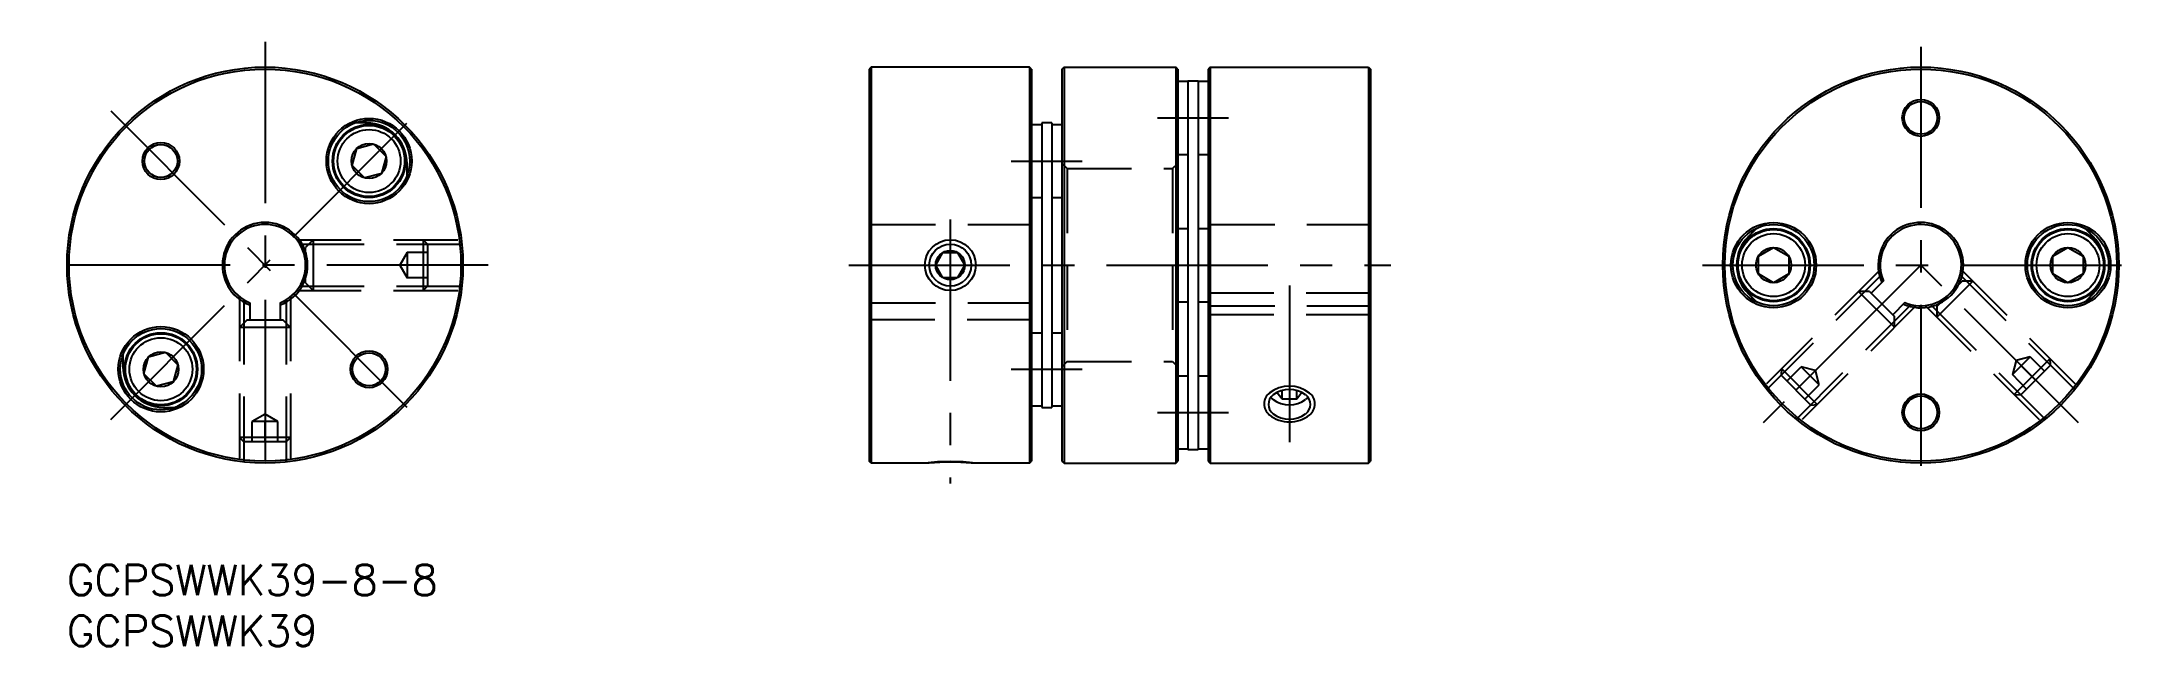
# Model space of a CAD drawing. Extents: x -2 to 204, y -8 to 51.
import ezdxf

# ---------------------------------------------------------------- set-up
doc = ezdxf.new("R2010")
doc.units = 0
doc.header["$LTSCALE"] = 0.5
doc.linetypes.add('CENTER', pattern=[50.8, 31.75, -6.35, 6.35, -6.35])
doc.linetypes.add('DASHED', pattern=[19.05, 12.7, -6.35])
for name, color, linetype in [('MSM_CENTER', 1, 'CENTER'), ('MSM_CONTINUOUS', 7, 'CONTINUOUS'), ('MSM_DASHED', 4, 'DASHED'), ('MSM_NARROW', 5, 'CONTINUOUS'), ('MSM_PART_NUMBER', 7, 'CONTINUOUS')]:
    doc.layers.add(name, color=color, linetype=linetype)
doc.styles.get("Standard").update_dxf_attribs({"font": 'txt.shx', "height": 3, "bigfont": 'bigfont.shx'})

# ---------------------------------------------------------------- blocks, each defined once
blk = doc.blocks.new('*U29')
at = {"layer": 'MSM_PART_NUMBER'}
blk.add_text('GCPSWWK39-8-8', height=3, dxfattribs=at).set_placement((0, -3))
blk = doc.blocks.new('*U30')
at = {"layer": 'MSM_PART_NUMBER'}
blk.add_text('GCPSWWK39', height=3, dxfattribs=at).set_placement((0, -8))

msp = doc.modelspace()

# ---------------------------------------------------------------- linework, layer by layer
at = {"layer": 'MSM_CENTER'}
for p, q in [((19.5, 51.47), (19.5, 7.53)), ((182.59, 51), (182.59, 8)), ((4.3, 14.3), (34.7, 44.7)), ((4.3, 44.7), (34.7, 14.3)), ((107.4, 44), (114.4, 44)), ((93, 39.75), (100, 39.75)), ((87, 34), (87, 8)), ((41.47, 29.5), (-2.47, 29.5)), ((77, 29.5), (130.4, 29.5)), ((161.09, 29.5), (204.09, 29.5)), ((182.59, 29.5), (167.05, 13.96)), ((198.13, 13.96), (182.59, 29.5)), ((120.4, 27.5), (120.4, 12.06)), ((93, 19.25), (100, 19.25)), ((107.4, 15), (114.4, 15))]:
    msp.add_line(p, q, dxfattribs=at)
at = {"layer": 'MSM_CONTINUOUS'}
for p, q in [((79.2, 49), (79, 48.8)), ((79, 48.8), (79, 10.2)), ((94.8, 49), (79.2, 49)), ((79.2, 49), (79.2, 10)), ((95, 48.8), (94.8, 49)), ((94.8, 49), (94.8, 10)), ((95, 48.8), (95, 10.2)), ((98.2, 49), (98, 48.8)), ((98, 48.8), (98, 10.2)), ((98.2, 49), (109.2, 49)), ((98.2, 49), (98.2, 10)), ((109.4, 48.8), (109.2, 49)), ((109.2, 49), (109.2, 10)), ((109.4, 48.8), (109.4, 10.2)), ((109.4, 47.6), (110.4, 47.6)), ((110.4, 47.64), (110.4, 11.36)), ((110.4, 47.64), (111.4, 47.64)), ((111.4, 47.64), (111.4, 11.36)), ((111.4, 47.6), (112.4, 47.6)), ((112.6, 49), (112.4, 48.8)), ((112.4, 48.8), (112.4, 10.2)), ((112.6, 49), (128.2, 49)), ((112.6, 49), (112.6, 10)), ((128.2, 49), (128.4, 48.8)), ((128.2, 49), (128.2, 10)), ((128.4, 48.8), (128.4, 10.2)), ((29.5, 43.5), (28.35, 43.5)), ((97, 43.5), (96, 43.5)), ((96, 43.5), (96, 15.5)), ((97, 43.5), (97, 15.5)), ((28.53, 40.98), (30.2, 41.43)), ((30.2, 41.43), (31.43, 40.2)), ((95, 43.35), (96, 43.35)), ((97, 43.35), (98, 43.35)), ((28.08, 39.3), (28.53, 40.98)), ((29.3, 38.08), (28.08, 39.3)), ((31.43, 40.2), (30.98, 38.53)), ((33.5, 38.35), (33.5, 39.5)), ((109.4, 40.4), (110.4, 40.4)), ((111.4, 40.4), (112.4, 40.4)), ((30.98, 38.53), (29.3, 38.08)), ((95, 36.15), (96, 36.15)), ((97, 36.15), (98, 36.15)), ((109.4, 33.1), (110.4, 33.1)), ((111.4, 33.1), (112.4, 33.1)), ((166.43, 33.14), (165.62, 32.33)), ((199.56, 32.33), (198.75, 33.14)), ((166.59, 30.37), (168.09, 31.23)), ((168.09, 31.23), (169.59, 30.37)), ((195.59, 30.37), (197.09, 31.23)), ((197.09, 31.23), (198.59, 30.37)), ((85.56, 29.5), (86.28, 30.75)), ((86.28, 28.25), (85.56, 29.5)), ((86.28, 30.75), (87.72, 30.75)), ((87.72, 30.75), (88.44, 29.5)), ((88.44, 29.5), (87.72, 28.25)), ((166.59, 28.63), (166.59, 30.37)), ((169.59, 30.37), (169.59, 28.63)), ((195.59, 28.63), (195.59, 30.37)), ((198.59, 30.37), (198.59, 28.63)), ((87.72, 28.25), (86.28, 28.25)), ((168.09, 27.77), (166.59, 28.63)), ((169.59, 28.63), (168.09, 27.77)), ((178.91, 27.94), (177.71, 26.74)), ((197.09, 27.77), (195.59, 28.63)), ((198.59, 28.63), (197.09, 27.77)), ((18, 25.79), (18, 24.1)), ((21, 25.79), (21, 24.1)), ((109.4, 25.9), (110.4, 25.9)), ((111.4, 25.9), (112.4, 25.9)), ((165.62, 26.67), (166.43, 25.86)), ((179.83, 24.62), (177.71, 26.74)), ((181.03, 25.82), (179.83, 24.62)), ((198.75, 25.86), (199.56, 26.67)), ((18, 24.1), (21, 24.1)), ((95, 22.85), (96, 22.85)), ((97, 22.85), (98, 22.85)), ((8.02, 20.47), (9.7, 20.92)), ((9.7, 20.92), (10.92, 19.7)), ((5.5, 20.65), (5.5, 19.5)), ((7.57, 18.8), (8.02, 20.47)), ((8.8, 17.57), (7.57, 18.8)), ((10.92, 19.7), (10.47, 18.02)), ((109.4, 18.6), (110.4, 18.6)), ((111.4, 18.6), (112.4, 18.6)), ((10.47, 18.02), (8.8, 17.57)), ((119.68, 16.31), (119.16, 16.95)), ((119.68, 16.31), (119.68, 17.15)), ((121.12, 16.31), (121.12, 17.15)), ((121.64, 16.95), (121.12, 16.31)), ((9.5, 15.5), (10.65, 15.5)), ((95, 15.65), (96, 15.65)), ((96, 15.5), (97, 15.5)), ((97, 15.65), (98, 15.65)), ((121.12, 16.31), (119.68, 16.31)), ((109.4, 11.4), (110.4, 11.4)), ((110.4, 11.36), (111.4, 11.36)), ((111.4, 11.4), (112.4, 11.4)), ((79.2, 10), (79, 10.2)), ((84.93, 10), (79.2, 10)), ((94.8, 10), (89.07, 10)), ((94.8, 10), (95, 10.2)), ((98, 10.2), (98.2, 10)), ((98.2, 10), (109.2, 10)), ((109.2, 10), (109.4, 10.2)), ((112.4, 10.2), (112.6, 10)), ((112.6, 10), (128.2, 10)), ((128.2, 10), (128.4, 10.2))]:
    msp.add_line(p, q, dxfattribs=at)
for centre, radius in [((19.5, 29.5), 19.5), ((19.5, 29.5), 19.3), ((182.59, 29.5), 19.5), ((182.59, 29.5), 19.3), ((182.59, 44), 1.82), ((182.59, 44), 1.62), ((29.75, 39.75), 4.2), ((29.75, 39.75), 4), ((9.25, 39.75), 1.82), ((9.25, 39.75), 1.62), ((29.75, 39.75), 3.6), ((29.75, 39.75), 3.5), ((29.75, 39.75), 3.1), ((29.75, 39.75), 1.73), ((168.09, 29.5), 4.2), ((168.09, 29.5), 4), ((168.09, 29.5), 3.6), ((197.09, 29.5), 4.2), ((197.09, 29.5), 4), ((197.09, 29.5), 3.6), ((87, 29.5), 2.07), ((168.09, 29.5), 3.5), ((168.09, 29.5), 3.1), ((168.09, 29.5), 1.73), ((197.09, 29.5), 3.5), ((197.09, 29.5), 3.1), ((197.09, 29.5), 1.73), ((87, 29.5), 1.44), ((9.25, 19.25), 4.2), ((9.25, 19.25), 4), ((9.25, 19.25), 3.6), ((9.25, 19.25), 3.5), ((9.25, 19.25), 3.1), ((9.25, 19.25), 1.73), ((29.75, 19.25), 1.82), ((29.75, 19.25), 1.62), ((182.59, 15), 1.82), ((182.59, 15), 1.62)]:
    msp.add_circle(centre, radius, dxfattribs=at)
for centre, radius, start, end in [((29.5, 39.5), 4, 360, 90), ((19.5, 29.5), 4.2, 290.9248, 249.0752), ((19.5, 29.5), 4, 292.0243, 247.9757), ((182.59, 29.5), 4.2, 245.9248, 204.0752), ((182.59, 29.5), 4, 247.0243, 202.9757), ((168.45, 29.5), 4, 135, 225), ((196.73, 29.5), 4, 315, 45), ((9.5, 19.5), 4, 180, 270), ((119.49, 15.79), 1.16, 126.899, 233.101), ((120.4, 14.58), 2.67, 53.101, 126.899), ((121.31, 15.79), 1.16, 306.899, 53.101), ((119.49, 17.2), 1.16, 217.5041, 233.101), ((120.4, 18.41), 2.67, 233.101, 306.899), ((120.4, 17), 2.67, 233.101, 306.899), ((121.31, 17.2), 1.16, 306.899, 322.7074), ((87, -9.39), 19.5, 83.9147, 96.0853)]:
    msp.add_arc(centre, radius, start, end, dxfattribs=at)
at = {"layer": 'MSM_DASHED'}
for p, q in [((98.5, 39), (98, 39.5)), ((108.9, 39), (109.4, 39.5)), ((98.5, 39), (108.9, 39)), ((98.5, 39), (98.5, 20)), ((108.9, 39), (108.9, 20)), ((79.2, 33.5), (79, 33.7)), ((79.2, 33.5), (94.8, 33.5)), ((94.8, 33.5), (95, 33.7)), ((112.6, 33.5), (112.4, 33.7)), ((112.6, 33.5), (128.2, 33.5)), ((128.2, 33.5), (128.4, 33.7)), ((22.62, 32), (38.84, 32)), ((22.92, 31.57), (38.89, 31.57)), ((24.25, 32), (23.5, 31.25)), ((23.5, 27.75), (23.5, 31.25)), ((24.25, 32), (24.25, 27)), ((35.07, 32), (35.07, 27)), ((35.5, 31.57), (35.07, 32)), ((35.5, 31.57), (35.5, 27.43)), ((33.5, 30.75), (32.78, 29.5)), ((32.78, 29.5), (33.5, 28.25)), ((35.5, 30.75), (33.5, 30.75)), ((33.5, 30.75), (33.5, 28.25)), ((35.5, 29.5), (33.5, 29.5)), ((178.61, 29.06), (167.15, 17.59)), ((186.57, 29.06), (198.03, 17.59)), ((22.62, 27), (38.84, 27)), ((22.92, 27.43), (38.89, 27.43)), ((23.5, 27.75), (24.25, 27)), ((35.5, 28.25), (33.5, 28.25)), ((35.07, 27), (35.5, 27.43)), ((178.71, 28.54), (167.42, 17.25)), ((177.53, 26.92), (176.47, 26.92)), ((180.01, 23.38), (176.47, 26.92)), ((177.53, 26.92), (180.01, 24.44)), ((187.72, 27.91), (184.18, 24.37)), ((184.18, 25.43), (186.66, 27.91)), ((186.47, 28.54), (197.76, 17.25)), ((187.72, 27.91), (186.66, 27.91)), ((17, 26.38), (17, 10.16)), ((17.43, 26.08), (17.43, 10.11)), ((21.57, 26.08), (21.57, 10.11)), ((22, 26.38), (22, 10.16)), ((79.2, 25.79), (79, 25.58)), ((79.2, 25.79), (94.8, 25.79)), ((94.8, 25.79), (95, 25.58)), ((128.4, 26.74), (112.4, 26.74)), ((112.6, 25.5), (112.4, 25.3)), ((112.6, 25.5), (128.2, 25.5)), ((128.2, 25.5), (128.4, 25.3)), ((181.63, 25.62), (170.34, 14.33)), ((182.15, 25.52), (170.68, 14.06)), ((183.03, 25.52), (194.5, 14.06)), ((183.55, 25.62), (194.84, 14.33)), ((184.18, 25.43), (184.18, 24.37)), ((17.75, 24.1), (17, 23.35)), ((22, 23.35), (17, 23.35)), ((17.75, 24.1), (21.25, 24.1)), ((22, 23.35), (21.25, 24.1)), ((95, 24.1), (79, 24.1)), ((128.4, 24.62), (112.4, 24.62)), ((180.01, 23.38), (180.01, 24.44)), ((98.5, 20), (98, 19.5)), ((98.5, 20), (108.9, 20)), ((108.9, 20), (109.4, 19.5)), ((168.87, 19.31), (168.83, 18.66)), ((171.75, 15.73), (168.83, 18.66)), ((172.4, 15.78), (168.87, 19.31)), ((169.4, 18.08), (170.82, 19.49)), ((170.29, 17.2), (171.7, 18.61)), ((172.21, 19.12), (170.82, 19.49)), ((172.58, 17.73), (170.82, 19.49)), ((172.58, 17.73), (172.21, 19.12)), ((193.37, 20.48), (191.61, 18.72)), ((191.98, 20.11), (191.61, 18.72)), ((193.02, 17.3), (191.61, 18.72)), ((195.33, 20.3), (191.79, 16.77)), ((193.37, 20.48), (191.98, 20.11)), ((195.37, 19.65), (192.44, 16.72)), ((193.9, 18.19), (192.49, 19.6)), ((194.79, 19.07), (193.37, 20.48)), ((195.37, 19.65), (195.33, 20.3)), ((171.17, 16.31), (172.58, 17.73)), ((191.79, 16.77), (192.44, 16.72)), ((19.5, 14.82), (18.25, 14.1)), ((20.75, 14.1), (19.5, 14.82)), ((171.75, 15.73), (172.4, 15.78)), ((17, 12.53), (17.43, 12.1)), ((22, 12.53), (17, 12.53)), ((18.25, 12.1), (18.25, 14.1)), ((20.75, 14.1), (18.25, 14.1)), ((19.5, 12.1), (19.5, 14.1)), ((20.75, 12.1), (20.75, 14.1)), ((21.57, 12.1), (22, 12.53)), ((21.57, 12.1), (17.43, 12.1))]:
    msp.add_line(p, q, dxfattribs=at)
at = {"layer": 'MSM_NARROW'}
msp.add_circle((87, 29.5), 2.5, dxfattribs=at)
for centre, radius, start, end in [((119.28, 15.83), 1.37, 128.4909, 230.4788), ((120.4, 14.41), 3.18, 51.5091, 128.4909), ((121.53, 15.83), 1.38, 309.5212, 51.5091), ((120.4, 17.24), 3.18, 231.0658, 308.9342), ((87, -9.34), 19.5, 82.6335, 97.3665)]:
    msp.add_arc(centre, radius, start, end, dxfattribs=at)

# ---------------------------------------------------------------- block references
at = {"layer": 'MSM_CONTINUOUS'}
for name in ['*U29', '*U30']:
    msp.add_blockref(name, (0, 0), dxfattribs=at)

doc.saveas('drawing.dxf')
